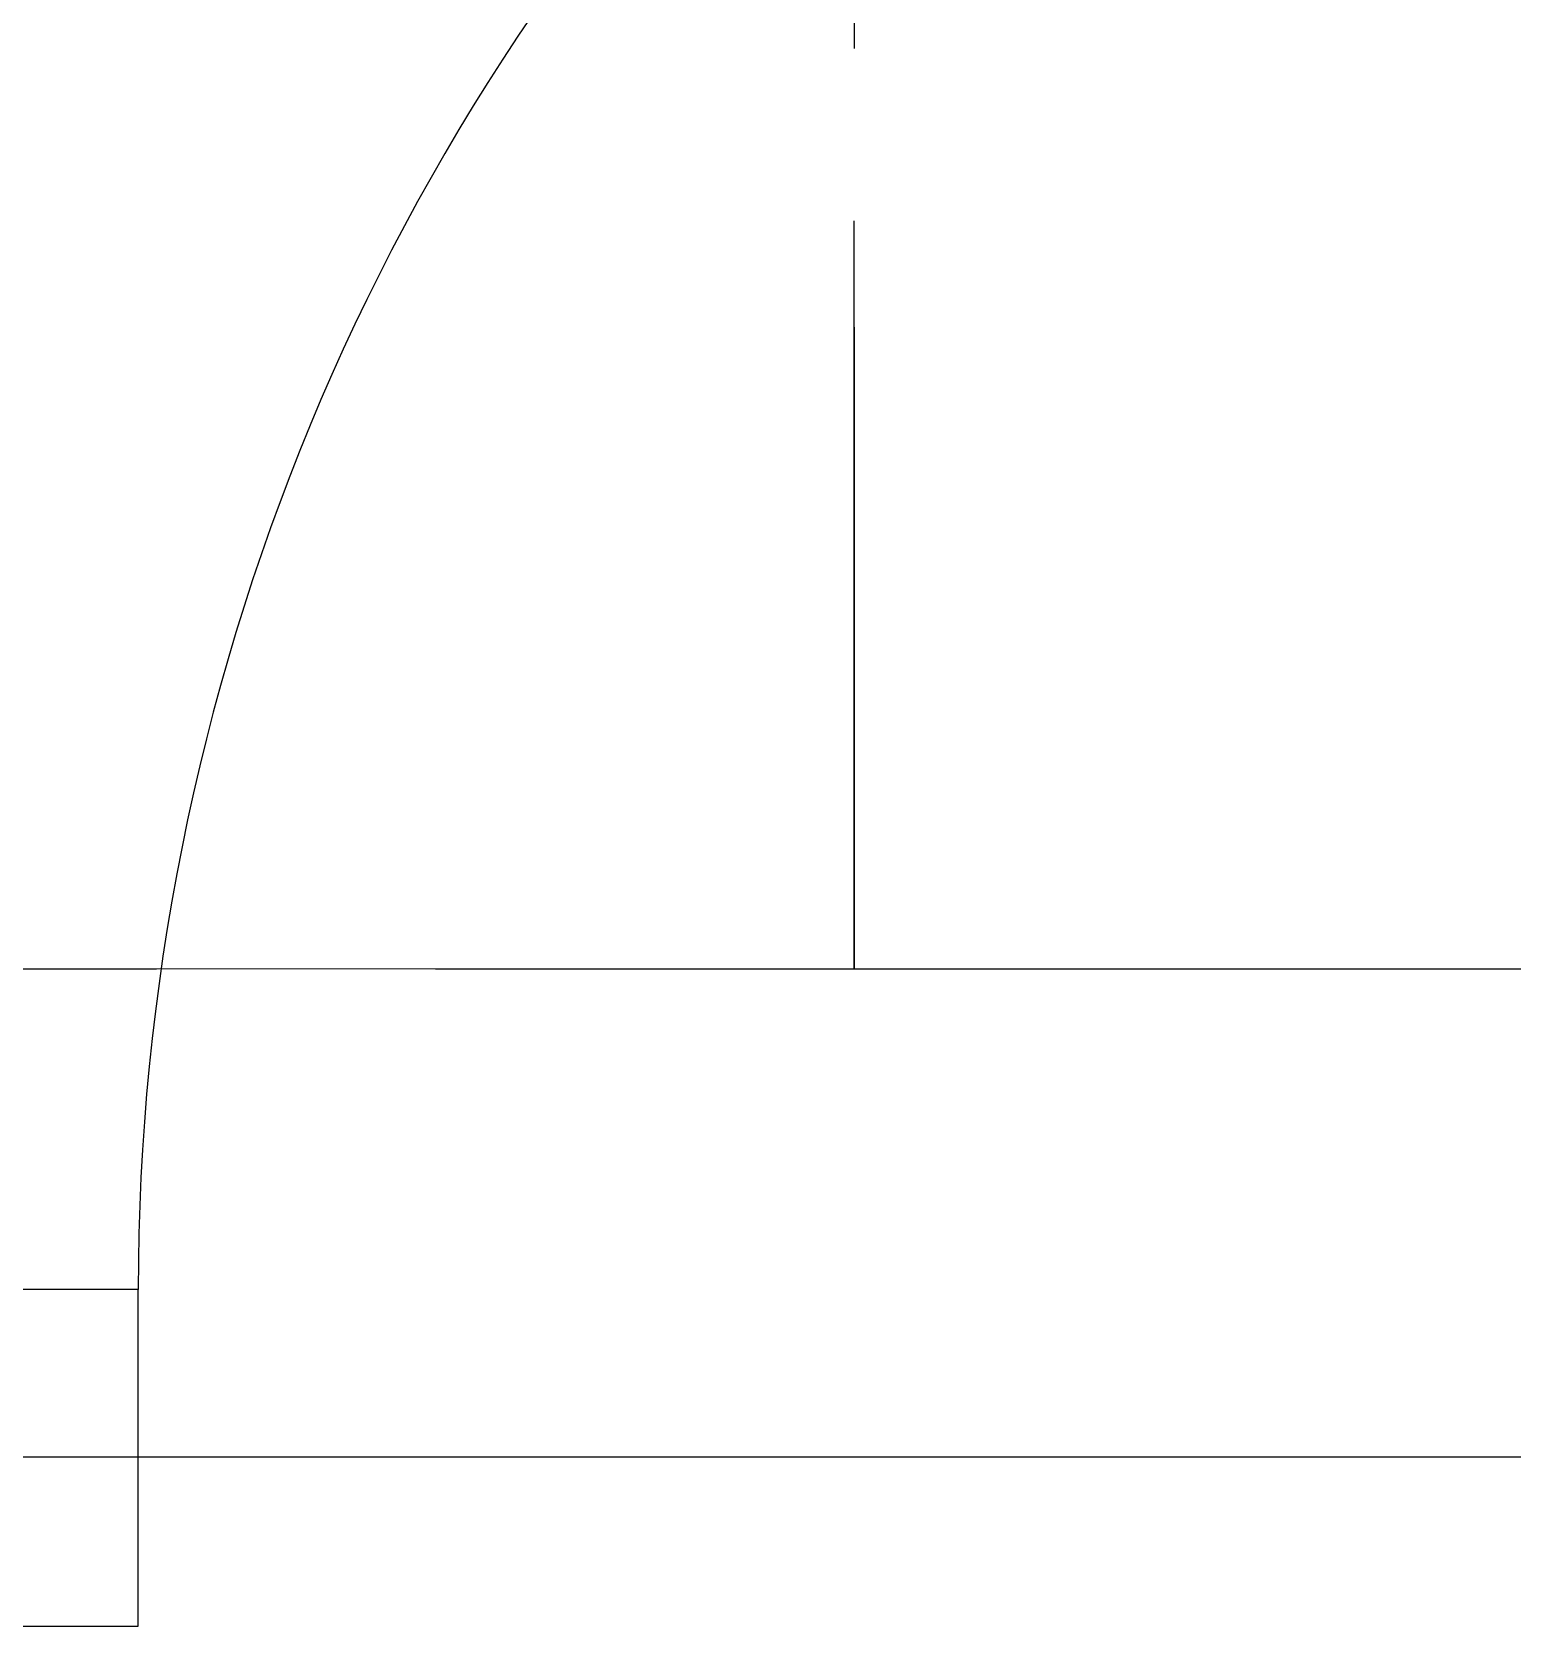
# Model space of a CAD drawing. Header units: inches. Extents: x -19662 to 10260, y -11808 to 5048.
# Drawn here: x -1524 to -993, y 1275 to 1847 of the extents above; entities that cross this region are included whole.
import ezdxf

# ---------------------------------------------------------------- set-up
doc = ezdxf.new("R2010")
doc.units = ezdxf.units.IN
doc.header["$MEASUREMENT"] = 0
for name, pattern in [('CONTI', [0]), ('GOST2.303 4', [7, 5, -2, 0]), ('GOST2.303 5', [24, 20, -1.5, 1, -1.5])]:
    doc.linetypes.add(name, pattern=pattern)
doc.layers.add('axis_dim', color=40, linetype='CONTI')
doc.layers.add('doors_windows', color=4, linetype='Continuous', lineweight=5)
doc.layers.add('stair1', color=7, linetype='Continuous', lineweight=15)

# ---------------------------------------------------------------- blocks, each defined once
blk = doc.blocks.new('*U23')
at = {"color": 0, "linetype": 'ByBlock', "ltscale": 10}
blk.add_lwpolyline([(-860, 0), (-860, 810, -0.414214), (-50, 0)], format="xyb", dxfattribs=at)
at = {"color": 0}
blk.add_lwpolyline([(-50, 0), (0, 0), (0, -120.63), (-50, -120.63)], close=True, dxfattribs=at)

msp = doc.modelspace()

# ---------------------------------------------------------------- linework, layer by layer
at = {"layer": 'axis_dim', "linetype": 'GOST2.303 5', "lineweight": 25, "ltscale": 100}
msp.add_lwpolyline([(8759.7, 1336), (-3500.58, 1336)], dxfattribs=at)
at = {"layer": 'doors_windows', "color": 4, "linetype": 'GOST2.303 4', "lineweight": -3, "ltscale": 50}
for points in [[(-1229.15, 2441.01), (-2429.15, 2441.01), (-2429.15, 1511.01), (-1229.15, 1511.01), (-1229.15, 1529.14)], [(-29.15, 2441.01), (-1229.15, 2441.01), (-1229.15, 1511.01), (-29.15, 1511.01), (-29.15, 1529.14)]]:
    msp.add_lwpolyline(points, close=True, dxfattribs=at)
at = {"layer": 'stair1', "ltscale": 75}
msp.add_lwpolyline([(-250.38, 1511.01), (-250.38, 2511), (-2250.39, 2511), (-2250.39, 1511.01)], close=True, dxfattribs=at)

# ---------------------------------------------------------------- block references
at = {"color": 0, "xscale": -1, "rotation": 359.9999936264059}
msp.add_blockref('*U23', (-1535.74, 1396), dxfattribs=at)

doc.saveas('drawing.dxf')
